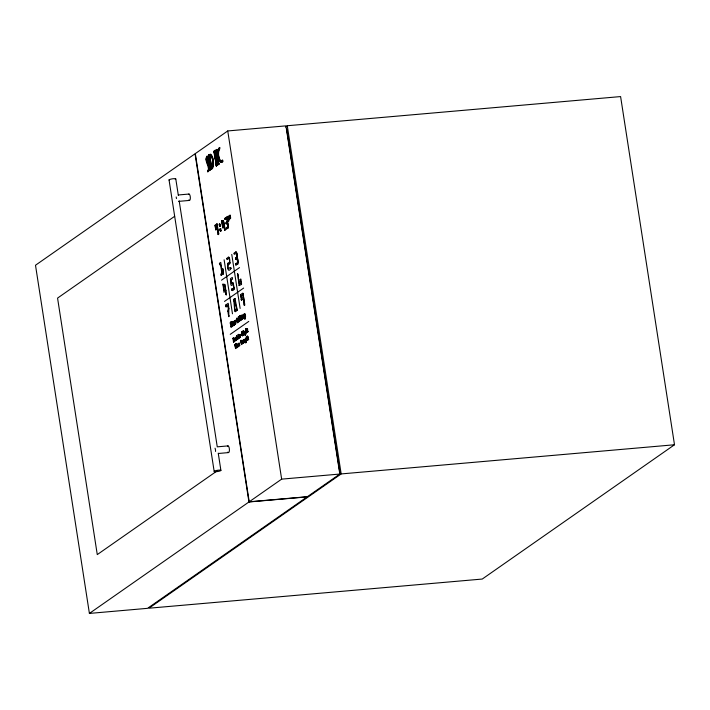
<?xml version="1.0" encoding="UTF-8"?>
<svg xmlns="http://www.w3.org/2000/svg" width="710" height="710" viewBox="0 0 710 710"><rect width="100%" height="100%" fill="white"/><g stroke="black" fill="none" stroke-linecap="round" stroke-linejoin="round"><path stroke-width="1.06" d="M233.856 340.09C233.918 344.678 232.569 335.51 233.759 339.416M242.634 335.067L242.634 333.7M242.714 333.904L242.509 335.342L242.279 332.271M237.264 257.206L236.767 252.929L235.986 251.739M237.309 256.78L238.24 262.647L237.877 263.934M231.824 325.544L230.457 322.97L231.948 325.979M240.894 320.467L239.607 316.589L240.539 316.491L240.282 315.586M239.607 316.527C240.912 316.518 241.879 322.145 239.936 320.219M244.506 331.748L244.932 333.78M245.261 341.146L245.039 338.963M225.94 304.865L225.744 305.504A2.662 0.905 85 0 0 225.94 306.764L227.945 305.176L228.389 308.051L227.795 311.104M226.419 306.791L226.437 306.232M230.892 326.218L230.945 326.884M238.853 343.063L239.137 346.036M238.658 343.72L238.888 345.539M239.723 337.223C239.279 336.788 239.128 333.913 240.184 334.694M242.456 341.066L242.722 343.028M233.066 325.233L233.253 324.568L233.35 325.42M237.752 339.256L237.788 336.815L237.078 336.602M241.968 318.985L242.563 318.266L242.376 319.411M245.633 334.809L245.269 330.86M246.255 341.829L246.113 342.38M247.169 339.788L247.258 339.495M247.186 329.289L247.062 328.544L247.737 329.245L247.266 329.822C247.036 334.064 248.26 330.097 248.083 331.508M229.099 218.653L229.073 218.032M245.5 316.465L245.474 315.79M242.793 315.755L242.811 316.403M231.957 288.819L231.602 289.742L232.365 290.585M244.098 317.459L243.876 318.275M224.511 284.559L224.52 285.163M228.957 308.708C228.363 313.021 229.632 322.873 227.839 311.104M228.993 315.684L228.877 316.216M233.412 341.918L233.368 338.359M236.173 344.927L236.457 347.492M236.315 344.022L236.004 343.56M239.199 338.155L238.445 334.463M243.432 331.144L243.264 330.505L243.441 331.037M245.829 330.283L245.908 330.825M245.962 329.369L245.873 328.765L246.024 329.449M226.721 258.493C226.614 262.478 230.732 253.674 229.472 262.194L227.91 263.259M231.868 326.538L231.806 325.757M234.708 310.51L233.723 299.469M235.88 320.831L236.217 321.319L235.507 320.174M230.315 322.828L230.386 322.34M219.284 224.617L219.346 224.165M221.005 230.688L220.996 230.146M224.848 218.502L224.999 219.47M224.537 226.241L223.526 220.934M226.002 290.754L224.715 284.195L225.221 289.68L224.174 290.381L223.002 283.893L223.916 292.298L225.46 291.242L225.957 294.464M230.936 268.558C227.644 273.856 227.023 265.877 227.954 263.259M234.158 253.115C233.537 257.144 237.921 249.201 236.643 257.1M233.537 338.093L232.862 338.368M233.954 341.616L233.794 339.043M240.814 279.048C236.67 283.352 239.607 273.607 237.424 273.829M236.723 318.186L236.492 319.589M237.93 334.774L238.391 334.303M241.151 316.509L241.293 315.133M241.187 315.258L241.436 316.03L242.03 315.772M240.734 334.667L240.823 335.28M242.731 332.848L242.172 331.605L241.737 332.28M244.693 305.176L244.009 305.167L244.027 304.058M242.9 335.209L242.66 335.821M243.29 331.286L243.255 330.558M229.667 263.765L229.996 262.478M230.005 263.055L229.223 257.526M233.839 323.219L233.847 323.964M235.578 337.747L236.323 339.7L236.235 336.93M244.817 342.131L244.409 339.655M214.97 225.576L217.003 223.756L218.786 233.696L218.148 234.611M231.327 322.793L230.91 321.852M237.211 309.959L235.099 298.954M239.11 321.612L238.303 317.086M239.412 343.365L239.563 344.607M244.08 314.228L244.515 313.918M244.071 342.744L244.133 339.983M245.119 334.827L245.163 335.36L245.758 334.561M246.175 341.838L245.58 338.546M235.614 348.566L235.383 345.131M237.255 339.469L236.838 335.59M237.211 347.492L237.158 347.11M238.152 346.702L237.841 344.661M244.213 334.738L243.628 331.907M246.654 332.44L246.148 333.301L245.722 330.718M246.867 337.916L246.29 337.099M247.328 336.016L247.63 337.445L247.249 336.22M239.758 345.672L238.951 345.229M240.504 337.339C240.921 335.892 240.033 338.714 239.607 337.09M241.56 284.142L240.867 279.27M241.622 283.849L241.418 284.497M242.607 318.692L242.563 319.18M247.275 340.241L247.186 339.495M207.719 171.767C210.417 169.255 207.977 164.968 207.071 162.137C205.749 161.161 206.432 154.523 207.444 157.221L206.867 157.824C205.98 162.395 211.802 167.649 208.137 171.722L207.719 171.767C210.799 167.152 203.078 160.114 207.284 156.173M228.913 308.717L228.212 303.276L225.904 304.874M244.702 331.907L244.843 333.025M245.34 332.546L244.835 333.212M245.811 340.117L245.642 340.685M235.205 340.179L235.205 338.723M226.454 227.599L226.57 228.975L228.38 227.653L228.513 226.738L226.632 217.082M245.5 334.259L245.216 330.966M245.971 341.829L245.855 340.818L245.988 341.732M238.862 343.897C238.516 345.557 240.184 343.161 238.871 343.596M239.652 335.439L239.634 336.078L240.104 335.351M242.669 340.951C243.974 340.702 242.137 342.823 242.705 340.986M244.524 331.623L244.462 332.289M242.82 315.524L243.184 318.302M246.246 341.989L245.971 342.673M243.965 317.911L243.512 314.965M245.589 316.456L245.376 317.237M228.167 216.488L228.212 216.293M238.001 338.643L237.903 339.123M237.655 338.723L237.646 337.072M245.181 316.793L245.358 316.234M235.747 323.769L235.374 322.003L235.933 320.742M237.894 322.384L237.859 321.381L237.353 322.136M248.145 331.783L247.426 331.952L247.142 328.544M247.115 340.081L246.477 338.279C246.929 336.93 246.024 341.971 247.346 340.241M228.984 219.372L228.842 216.736M229.188 218.84L228.922 219.594M245.562 316.66C244.622 317.654 245.296 317.894 244.87 319.118M235.436 320.583L235.241 321.151L235.507 320.308M237.078 337.454L237.495 336.78M237.264 336.868L237.593 338.821M229.845 218.662L229.623 215.911L230.182 218.485M237.779 346.959L237.495 344.057M245.802 340.232L245.261 340.702M228.38 216.745L228.398 218.476M245.287 316.101L244.87 314.326L244.497 315.471M244.702 314.406L244.719 316.278M230.049 218.387L230.191 215.796M230.351 218.254L230.084 215.716M238.782 343.897L239.163 343.445L238.915 344.527M244.737 331.73L244.906 333.203M245.234 339.211L245.5 340.924M242.722 315.533L242.962 315.036M239.394 335.12L239.882 334.437M242.394 340.933L242.891 340.241L243.237 340.587M242.518 340.702L242.58 342.761M207.551 170.693C211.731 167.835 205.217 161.933 206.45 157.86L207.444 157.221M209.388 170.595C213.062 166.522 207.231 161.268 208.119 156.688L209.122 156.049L208.953 155.002C204.755 158.951 212.468 165.98 209.388 170.595L209.805 170.56C213.479 166.486 207.648 161.232 208.536 156.653L209.122 156.049M229.951 218.76L229.259 215.512L229.854 218.902L229.765 215.92L229.508 216.443M223.286 220.739L223.872 225.478L222.869 226.108L222.008 220.668M236.279 336.975L236.714 339.939M244.373 314.139L244.693 313.651L245.411 314.787M238.622 338.102L238.667 338.635L239.137 337.783M241.551 334.8L241.524 334.277M222.363 268.895C223.464 267.856 223.606 272.764 223.446 273.954M222.461 268.664L222.913 272.702L222.372 273.057L220.766 262.398L219.461 263.286M241.737 331.898L242.27 335.732M221.609 220.695L222.123 220.65L222.984 226.099M221.768 220.473L222.745 227.795L221.706 220.943M230.519 218.298L230.005 215.032M239.82 336.762L240.273 335.226M228.292 218.494L228.735 219.115L228.735 217.216M228.318 218.618L228.851 219.106L228.895 216.905M234.176 289.077L232.694 290.585M244.719 316.545L245.269 316.784M238.853 345.69L239.829 345.663M243.53 343.099L243.53 342.602L242.891 342.877M226.676 258.493L228.647 256.896L229.392 258.085M237.105 310.412L237.255 309.95M218.636 234.433L218.671 233.705M225.931 222.878L227.067 221.937M228.709 221.138L227.91 216.692M224.848 230.235C221.804 217.792 226.197 238.178 224.6 226.428M224.928 230.129L224.413 226.543M227.031 221.839L227.067 221.103M226.215 227.919L228.008 226.508L227.493 223.854M219.417 263.401L219.638 264.839L220.499 264.298L221.91 273.403L221.014 274.069M228.274 227.661L227.786 222.851M234.06 253.337L236.031 251.739M230.839 268.788L230.883 267.963M235.498 258.049L235.827 259.469M235.818 263.747L235.933 265.07M232.543 278.835L232.312 277.406L230.448 278.639C230.528 293.008 233.324 278.56 233.652 288.233L232.454 289.041M232.019 321.39L232.702 325.881L233.377 325.695M232.96 322.615L232.392 323.059L232.8 325.118M236.536 318.337L236.661 319.367M236.608 319.482L237.158 322.429L237.832 322.659M237.415 319.518L237.406 319.065M235.534 344.918L235.347 344.199L234.486 344.803L234.761 345.397M241.986 316.323L241.941 315.781M244.657 305.185L243.051 293.709M244.196 313.962L244.959 319.109L244.275 314.095M240.655 334.676L241.577 334.17M244.338 334.614L243.61 335.067L243.61 332.085M246.352 337.002L246.299 337.862M246.397 337.747L246.201 337.214M248.669 339.558L247.719 336.877M221.059 274.06L221.165 275.373M245.465 342.531L246.015 342.016M242.234 343.489C240.326 345.841 240.956 334.099 241.462 344.572L242.367 343.897M210.586 168.137L209.219 169.53M236.625 339.566L236.297 340.267M245.225 333.203L245.163 331.907M247.657 338.084L247.95 340.081L248.127 337.25M244.133 342.522L243.858 340.72L244.391 340.09M236.323 339.7L236.19 337.268M234.921 338.51L234.682 340.303L235.25 340.347M243.699 317.76L243.761 317.148M243.947 339.673L243.761 340.081L244.009 339.495M234.85 324.399L234.282 325.091M234.557 323.29L234.087 324.399M237.743 322.668L237.948 321.373L237.637 322.038M242.43 318.133L242.358 318.719M247.976 331.037L247.959 331.526M242.767 315.329L243.352 314.761L242.944 314.974M233.199 325.18L233.199 324.532L233.466 325.082M208.074 156.395L208.953 155.002M233.874 341.927L234.007 339.602M242.731 335.741L242.314 331.916M227.883 216.328L228.824 216.461M222.319 161.773C222.993 158.987 220.854 161.489 222.736 161.738L222.718 160.256L222.088 160.22M245.855 341.182L245.19 341.155M222.736 161.738L222.505 160.185M228.851 217.207L228.389 216.648L228.167 217.73M244.604 314.415L245.269 315.941M234.504 340.445L234.788 341.12L235.374 340.871M240.77 319.855L239.518 317.166M220.153 226.295L220.269 225.452M220.881 231.007L220.81 228.984M221.067 230.883C219.754 232.481 219.275 227.67 220.863 228.727M243.583 343.134L242.607 342.894M215.219 224.999L215.68 229.818L217.535 228.815L218.174 234.415M230.599 218.334L230.076 215.804M240.708 294.517L241.356 299.957M239.607 315.835L239.483 316.731M233.563 341.634L233.519 342.238L233.945 341.927M245.722 330.336C247.151 328.987 246.423 336.256 246.139 330.319M237.149 310.403L235.409 311.717L234.788 311.06M245.527 334.525L245.048 334.836M219.417 224.049L219.541 226.321M226.951 221.946C229.898 215.946 220.845 221.724 226.561 217.091M233.847 289.778L234.114 287.887M238.516 338.146L238.232 334.863M246.13 342.548L245.527 342.903M224.786 218.316L226.934 217.278L227.546 222.292M217.535 228.815L218.263 234.602M226.171 222.558L226.179 223.943L227.271 223.304L226.268 223.934L226.029 223.126M225.922 294.464L226.33 295.058L226.046 290.754M243.992 304.058L243.326 298.83L241.418 300.082M233.679 321.479L234.202 321.142L234.664 321.878M233.803 321.417L233.661 321.816M241.214 316.243L241.178 316.891M243.654 317.832L243.335 315.435L243.308 317.823M240.672 334.596L241.471 334.064M236.137 343.436L236.173 344.164M234.646 345.69L234.912 345.095L235.534 348.575M220.144 228.762L220.215 230.777M233.688 299.478L235.045 298.733M237.557 273.705L239.137 285.58M229.028 219.585L228.442 219.47L228.931 219.718M236.457 340.161L235.835 339.726M243.938 339.504L244.489 339.646M234.593 338.129L234.726 340.898M210.009 155.25L210.426 155.339C213.133 158.57 213.719 164.285 211.527 167.897L211.944 167.862C214.278 163.912 213.399 157.709 210.409 154.31L209.095 154.656L211.349 169.228C214.118 168.128 213.444 163.921 213.497 161.472M221.981 162.049L220.57 162.199L219.567 161.143L217.89 154.895A7.02 2.387 85 0 1 217.952 150.751L218.467 148.674L219.727 147.476L219.47 148.559C217.029 152.543 218.112 158.676 220.996 162.164L221.981 162.049L221.822 161.01L220.553 161.143L219.692 160.247M219.887 148.523C217.659 152.135 218.245 157.895 220.97 161.108L221.822 161.01M219.727 147.476L218.369 150.715A7.02 2.387 85 0 0 218.307 154.86L219.514 160.203M227.75 130.951L195.321 153.6L249.219 501.792L307.386 496.698L339.815 474.049L285.917 125.865L227.75 130.951L281.648 479.135L249.219 501.792M213.772 151.381L214.535 151.106L216.443 165.918L213.772 151.381L214.535 151.106M215.804 152.002L217.81 164.968L217.047 165.244L214.757 150.405L216.914 151.94L216.142 149.721L216.905 149.446L218.822 164.267L216.674 153.174L215.387 152.038L216.674 153.174M209.095 154.656L210.826 154.274C214.225 158.037 214.18 165.226 211.349 169.228M216.905 149.446L216.142 149.721M216.026 165.954L216.79 165.678M217.047 165.244L217.81 164.968M218.396 164.303L219.168 164.019M285.464 127.01L287.275 125.741L620.602 96.578L674.5 444.762L482.25 579.049L148.931 608.213L341.173 473.925L674.5 444.762M174.66 216.293L57.563 298.094L97.27 554.599L217.091 470.907M228.469 216.639L228.815 217.082M215.538 226.233L216.994 225.283L217.331 227.431L215.875 228.38L215.538 226.233L215.875 228.38M219.31 224.058L220.198 224.262M217.429 228.824L215.867 229.916L215.103 225.833M222.869 226.108L223.872 225.478M222.638 227.803L224.085 226.863M228.23 227.874L226.366 228.886M235.542 257.925L236.599 257.215M229.712 263.756L228.15 264.821C227.741 272.968 229.623 265.496 230.927 267.963M236.829 258.76L235.782 259.469L235.418 258.875M223.401 274.069L221.032 275.161M237.921 263.934L235.898 265.07M221.52 280.175L239.527 267.59M232.827 282.899L231.78 283.609L231.194 279.838L232.489 278.95M231.78 283.609L233.031 282.882M241.453 284.488L239.092 285.58M224.493 301.43L243.645 288.056M233.776 299.354L234.939 298.626M240.663 294.517L242.82 293.097M234.264 300.72L234.824 300.357L235.409 304.128L234.85 304.492L234.264 300.72L234.886 304.492M241.151 295.91L242.714 294.845L243.095 297.268L241.533 298.333L241.151 295.91L241.533 298.333M243.29 298.839L241.524 300.073L241.151 299.469M231.203 322.651L230.555 322.899M232.268 321.63L232.276 323.192M232.96 322.367L232.294 322.42L232.143 321.523M236.554 319.447L236.616 318.453M236.865 319.225L237.53 319.172L236.962 319.864L237.38 321.923M233.723 322.02L234.389 321.825M236.581 319.695L237.362 322.677M242.412 319.473L241.737 318.879L241.986 315.87M233.901 322.056L234.424 321.914L234.327 322.509M237.477 319.562L236.962 319.864M241.533 316.669L242.048 316.367M243.619 315.693L243.006 315.657L243.228 317.574M234.522 322.482L233.741 323.227L234.238 325.1M231.114 326.6L231.717 326.227M240.122 319.775L240.885 319.802M243.743 317.823L243.166 317.734M231.842 326.848L231.194 327.248L230.794 326.609M243.841 318.462L243.184 318.453M230.244 334.348L248.766 321.417M245.829 328.73L245.775 329.351M241.933 332.333L242.421 335.448M240.788 335.333L241.622 334.792L241.436 334.073M240.495 336.797L240.051 337.108M242.714 341.883L243.237 341.519M239.607 344.643L239.048 345.344M243.406 341.989L242.847 342.69M236.43 344.794L236.519 347.767M237.167 347.607L236.465 347.873M89.398 613.422L248.944 501.979L307.111 496.893L147.565 608.328L89.398 613.422L35.5 265.238L195.037 153.795L248.944 501.979M234.859 337.96L234.415 339.318M243.601 318.63L243.095 318.302M234.868 340.658L234.957 338.546M242.199 319.615L241.072 316.642M178.334 194.975L189.02 194.043M178.636 201.374L189.428 200.424M216.994 225.283L217.331 227.431M224.2 225.185L224.555 225.984M237.229 257.606L237.539 258.245M222.869 272.702L222.372 269.489M231.194 279.838L231.824 283.609M231.708 290.168L231.62 289.423M227.945 305.176L228.389 308.051M241.32 316.163L241.107 315.391M235.374 322.003L235.853 320.698L236.057 321.239M232.392 323.059L232.836 322.26M247.266 329.822L247.666 331.703M242.03 332.218L242.696 333.531M243.858 334.445L243.193 332.484M233.652 341.528L233.226 338.368M234.486 344.803L234.673 345.513M241.462 344.572L241.027 340.525M228.043 445.898L217.26 446.847L179.177 200.85M218.76 453.45L228.469 452.598M281.648 479.135L339.815 474.049M236.137 344.208L236.35 343.578M216.887 223.765L217.322 224.28M232.489 289.041L231.913 288.819M233.244 337.8L233.954 339.3M214.757 150.405L216.488 151.976M244.879 331.508L245.269 332.023M240.282 320.174L240.033 319.784L240.193 320.725M239.909 334.445L240.273 334.898M219.514 226.517L220.331 226.171L220.082 224.28M234.185 324.39L233.963 323.591L234.673 323.396M243.423 314.858L244.071 317.015M243.024 340.365L243.352 341.031M245.03 316.891L244.657 316.42M245.083 314.104L245.562 315.781M233.288 338.368L233.803 339.558M239.314 343.161L239.554 343.675M231.708 326.041C230.022 325.855 229.933 320.29 231.336 322.668M234.966 338.661L235.196 339.939M236.075 340.223L235.498 337.747M246.84 340.09L246.547 338.271M238.01 343.791L238.507 346.542L237.992 344.394M247.604 332.165L247.435 331.659M248.189 336.797L248.358 337.303M232.791 325.872L232.188 323.201M228.62 221.103L227.99 216.568M233.208 283.121L234.149 287.878M222.718 268.646L222.878 269.143M234.105 324.958L233.972 323.84M236.705 335.431L237.025 336.833M237.007 258.875L237.672 262.389L235.871 263.632L235.773 264.573M245.829 329.511L245.98 328.836M219.621 226.508L219.195 224.901M231.735 326.13L230.253 323.121M245.216 341.022L245.101 339.717M237.957 344.279L238.409 346.453M230.191 215.316L230.652 217.979M248.083 337.33L248.536 339.486M234.486 321.532L235.054 324.248M245.633 339.478L245.731 340.125M240.557 316.136C240.504 314.716 238.702 316.172 239.536 316.962M244.746 342.149L244.284 339.975M234.664 310.51L234.833 311.06M242.98 293.434L244.737 304.35M233.395 283.538L233.528 284.098M243.947 342.539L243.557 340.028M226.392 228.691L226.312 228.167M247.843 339.975L247.178 336.229M236.128 320.45L236.235 320.973M234.335 321.914L234.433 322.482M239.013 321.612L238.214 317.095M235.276 320.742L235.649 323.778M235.152 320.636L235.338 321.142M236.545 344.856L236.909 347.199M208.11 158.649L210.542 166.468M243.202 340.711L243.379 341.776M242.731 333.123L242.838 334.055M235.17 338.546L235.4 340.205M244.595 333.159C244.808 334.845 245.864 332.253 245.5 334.055M237.717 336.824L237.912 338.058M212.964 160.194L211.704 156.218L210.843 155.304L209.592 155.419L211.944 167.862M287.275 125.741L341.173 473.925M286.618 128.812L339.85 472.656M236.732 252.938L237.175 255.831M237.681 259.026L238.143 262.034M219.31 147.52L219.47 148.559M221.405 161.046L221.564 162.093M228.549 219.461L228.753 220.774M216.488 149.482L218.822 164.267M241.631 316.66L241.95 318.728M231.762 254.42L240.131 308.442M215.174 150.369L217.464 165.208M214.189 151.345L216.443 165.918M214.118 151.141L216.373 165.714M224.316 225.168L223.348 220.632L223.756 225.487M238.418 316.953L239.119 321.488M239.652 336.948L239.447 335.439M209.512 154.62L211.766 169.193M235.534 323.92L235.054 320.76M208.536 155.037L208.704 156.085M237.637 344.598L238.045 346.702M224.112 259.762L232.472 313.793M209.636 169.495L209.805 170.56M206.867 156.209L207.027 157.256M235.258 344.847L235.684 348.353M175.796 178.982L178.334 195.383M218.236 453.157L220.908 470.446A3.417 0.621 -8.8 0 1 215.662 471.706A3.417 0.621 -8.8 0 1 216.035 470.57A3.417 0.621 -8.8 0 1 220.908 470.446M169.042 179.914L214.163 471.378M227.635 264.546L227.688 265.167M227.493 446.288A3.364 1.145 85 0 1 229.41 449.377A3.364 1.145 85 0 1 227.866 452.084M215.041 448.188A3.364 1.145 85 0 1 215.547 451.453M188.745 194.114A3.204 1.092 85 0 1 190.342 197.77A3.204 1.092 85 0 1 188.851 199.936M176.186 196.963A3.204 1.092 85 0 1 176.444 198.569M169.388 180.18A3.417 0.621 -8.8 0 1 172.628 178.796A3.417 0.621 -8.8 0 1 175.237 179.373M225.975 306.755A2.662 0.905 85 0 1 225.789 305.504M240.592 280.681L239.03 281.737L239.456 284.177L240.965 283.121L240.592 280.681M236.146 305.327L234.584 306.392L235.214 310.172L236.732 309.107L236.146 305.327"/></g></svg>
